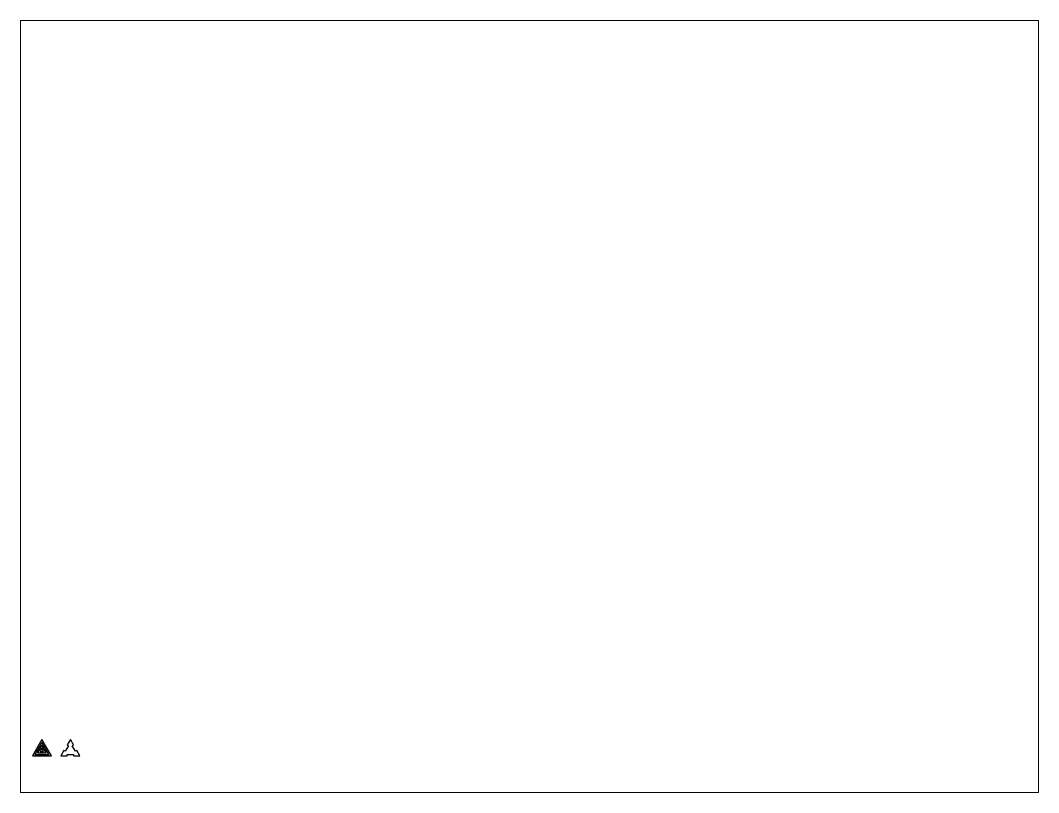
# Paper-space layout 'Layout1' of a CAD drawing. Header units: metres. Extents: x 26 to 231, y 20 to 176.
# The model-space entities are those that its viewports show. They can reach past a viewport. Long polylines and large blocks are cut down to what shows.
import ezdxf

# ---------------------------------------------------------------- set-up
doc = ezdxf.new("R2010")
doc.units = ezdxf.units.M

msp = doc.modelspace()

# ---------------------------------------------------------------- linework, layer by layer
for points in [[(2.34, 2.46), (10.3, 2.46), (6.32, 9.35)], [(18.99, 6.74), (19.54, 7.05), (18.21, 9.35), (16.88, 7.05), (17.43, 6.74), (16.1, 4.44), (15.56, 4.76), (14.23, 2.46), (16.88, 2.46), (16.88, 3.09), (19.54, 3.09), (19.54, 2.46), (22.19, 2.46), (20.86, 4.76), (20.32, 4.44)], [(3.44, 3.09), (9.21, 3.09), (6.32, 8.09)], [(4.53, 3.72), (8.12, 3.72), (6.32, 6.83)], [(5.62, 4.35), (7.03, 4.35), (6.32, 5.57)]]:
    msp.add_lwpolyline(points, close=True)

psp = doc.layouts.get("Layout1")

# ---------------------------------------------------------------- viewports
at = {"layer": '0'}
psp.add_viewport(center=(128.5, 97.5), size=(205.6, 156), view_center_point=(210, 148.5), view_height=322.7195, dxfattribs=at)

doc.saveas('drawing.dxf')
